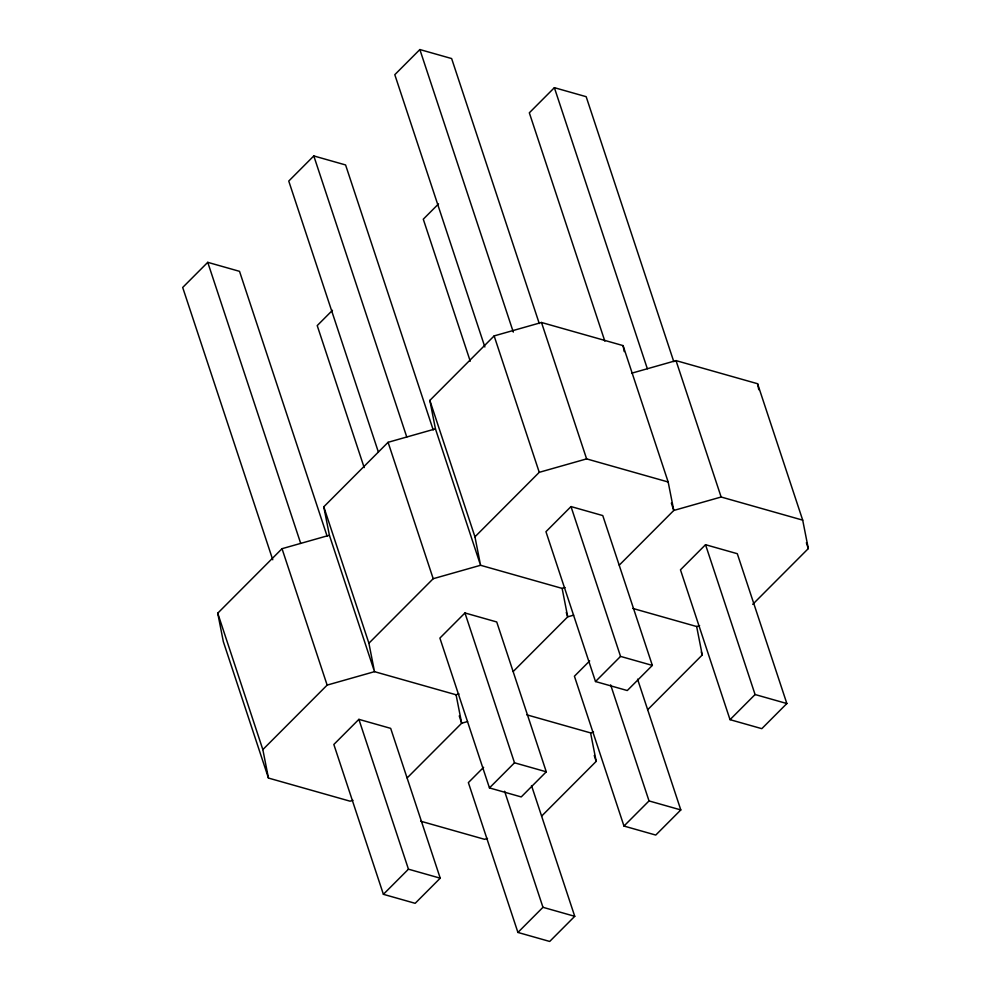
<?xml version="1.0" encoding="UTF-8"?>
<svg xmlns="http://www.w3.org/2000/svg" width="991" height="991" viewBox="0 0 991 991"><rect width="100%" height="100%" fill="white"/><g stroke="black" fill="none" stroke-linecap="round" stroke-linejoin="round"><path stroke-width="1.49" d="M327.166 536.317L239.525 271.336L207.751 262.33L182.691 287.464L272.748 559.766M433.216 429.933L345.586 164.952L313.8 155.934L288.753 181.068L378.327 451.908M539.265 323.537L451.636 58.556L419.862 49.55L394.802 74.684L484.859 346.986M332.468 310.294L317.219 325.593L364.18 467.591M438.53 203.898L423.281 219.197L470.242 361.207M673.793 361.665L586.164 96.684L554.378 87.679L529.33 112.813L604.857 341.189M352.969 800.332L350.009 801.174L268.45 778.059L223.334 641.648L217.735 613.194L282.026 548.692L329.396 535.251L323.784 506.81L388.088 442.308L435.445 428.868L429.846 400.414L494.137 335.912L541.495 322.484L623.066 345.599L668.169 481.998L673.781 510.452L619.288 565.118M268.45 778.059L262.838 749.605L327.141 685.103L374.499 671.663L456.071 694.778L459.019 693.948M329.396 535.251L374.499 671.663L368.9 643.221L433.203 578.707L480.561 565.279L562.12 588.394L565.081 587.552M435.445 428.868L480.561 565.279L474.949 536.825L539.253 472.323L586.61 458.883L668.169 481.998M358.891 719.355L333.843 744.476L383.393 894.316L415.167 903.321L440.227 878.187L390.677 728.36L358.891 719.355L408.453 869.181L440.227 878.187M464.952 612.958L439.893 638.093L489.455 787.919L521.229 796.937L546.276 771.803L496.726 621.964L464.952 612.958L514.502 762.797L546.276 771.803M571.002 506.574L545.954 531.696L595.504 681.535L627.278 690.541L652.338 665.407L602.776 515.58L571.002 506.574L620.552 656.401L652.338 665.407M407.177 777.898L461.67 723.232L467.591 721.547M513.227 671.502L567.719 616.836L573.64 615.163M483.62 767.307L468.371 782.605L517.921 932.444L549.695 941.45L574.743 916.316L531.51 785.578M589.67 660.923L574.421 676.221L623.971 826.048L655.757 835.066L680.805 809.932L637.572 679.194M705.53 544.703L680.47 569.825L730.033 719.664L761.806 728.67L786.854 703.536L737.304 553.709L705.53 544.703L755.08 694.53L786.854 703.536M383.393 894.316L408.453 869.181M489.455 787.919L514.502 762.797M595.504 681.535L620.552 656.401M541.705 816.027L596.198 761.361L590.586 732.906L526.828 714.833M647.755 709.63L702.247 654.977L696.648 626.523L632.877 608.449M752.726 604.337L808.309 548.58L802.698 520.139L757.582 383.728L676.023 360.613L631.626 373.211M517.921 932.444L542.969 907.31L574.743 916.316M623.971 826.048L649.031 800.926L680.805 809.932M730.033 719.664L755.08 694.53M802.698 520.139L721.138 497.011L673.781 510.452L671.353 503.118M696.648 626.523L699.609 625.68M590.586 732.906L593.547 732.076M487.498 838.46L484.537 839.303L420.766 821.229M806.364 542.709L808.309 548.58M676.023 360.613L721.138 497.011M554.378 87.679L647.346 368.763M701.281 652.041L702.247 654.977M541.495 322.484L586.61 458.883M419.862 49.55L513.301 332.096M610.642 684.88L649.031 800.926M494.137 335.912L539.253 472.323M566.27 612.438L567.719 616.836L562.12 588.394M594.253 755.489L596.198 761.361M429.846 400.414L474.949 536.825M313.8 155.934L406.768 437.019M504.592 791.264L542.969 907.31M388.088 442.308L433.203 578.707M459.242 715.898L461.67 723.232L456.071 694.778M323.784 506.81L368.9 643.221M207.751 262.33L300.707 543.415M282.026 548.692L327.141 685.103M217.735 613.194L262.838 749.605M757.582 383.728L758.772 389.711M623.066 345.599L624.243 351.582"/></g></svg>
